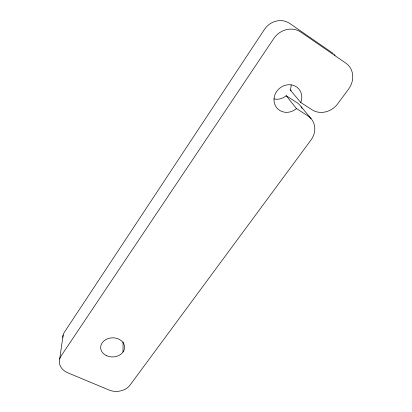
<?xml version="1.0" encoding="UTF-8"?>
<svg xmlns="http://www.w3.org/2000/svg" width="412" height="412" viewBox="0 0 412 412"><rect width="100%" height="100%" fill="white"/><g stroke="black" fill="none" stroke-linecap="round" stroke-linejoin="round"><path stroke-width="0.62" d="M123.003 352.039L123.08 341.862M59.694 358.97L63.165 334.966M273.892 98.906A13.637 12.504 -45.4 0 0 286.18 95.708L296.465 108.567L307.759 115.798A18.772 16.804 -37.2 0 1 311.039 139.941L129.976 385.168A15.502 12.041 -2.7 0 1 108.995 390.004L67.872 372.829A15.965 12.514 1 0 1 61.136 355.891L273.692 38.656A20.389 18.566 -53.8 0 1 300.863 32.131L345.895 63.185A19.874 17.51 -47.2 0 1 348.557 89.126L337.788 103.711A19.539 17.319 -44.7 0 1 312.09 109.819L300.781 102.521L290.202 89.981A13.637 12.504 -45.4 0 0 291.135 84.913M286.18 95.708L296.861 102.588A17.654 15.991 -39.1 0 1 300.044 105.359L311.112 118.707M290.202 89.981L291.269 90.676M296.465 108.567A14.513 13.189 -42.9 0 1 274.665 104.009A14.513 13.189 -42.9 0 1 288.431 84.733A14.513 13.189 -42.9 0 1 300.781 102.521M301.131 106.796A17.654 15.991 -39.1 0 1 302.032 108.366M334.225 54.41A18.653 16.598 -49.2 0 1 335.085 55.326M333.287 53.57A18.653 16.598 -49.2 0 0 332.293 52.818L289.76 23.469A19.122 17.52 -56.5 0 0 264.329 29.587L64.535 331.99A15.136 12.118 1.5 0 0 62.799 337.495M106.636 355.731A11.974 9.564 -1.8 0 0 124.599 347.254A11.974 9.564 -1.8 0 0 106.651 339.164A11.974 9.564 -1.8 0 0 106.636 355.731"/></g></svg>
